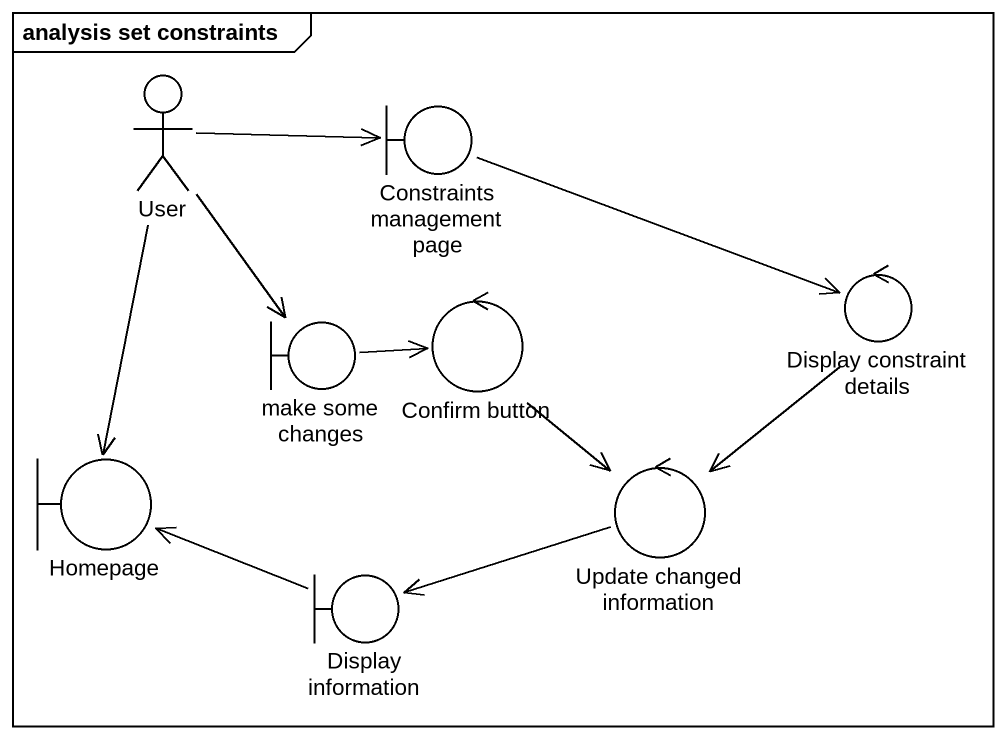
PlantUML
@startuml
mainframe analysis set constraints
actor User
boundary "Constraints management page" as Constraints_management_page
control "Display constraint details" as Display_constraint_details
boundary "make some changes" as make_some_changes
control "Confirm button" as Confirm_button
boundary Homepage
control "Update changed information" as Update_changed_information
boundary "Display information" as Display_information
User -right-> Constraints_management_page
User --> make_some_changes
User --> Homepage
Constraints_management_page -right-> Display_constraint_details
Display_constraint_details --> Update_changed_information
make_some_changes -right-> Confirm_button
Confirm_button --> Update_changed_information
Update_changed_information -left-> Display_information
Display_information -left-> Homepage
@enduml
